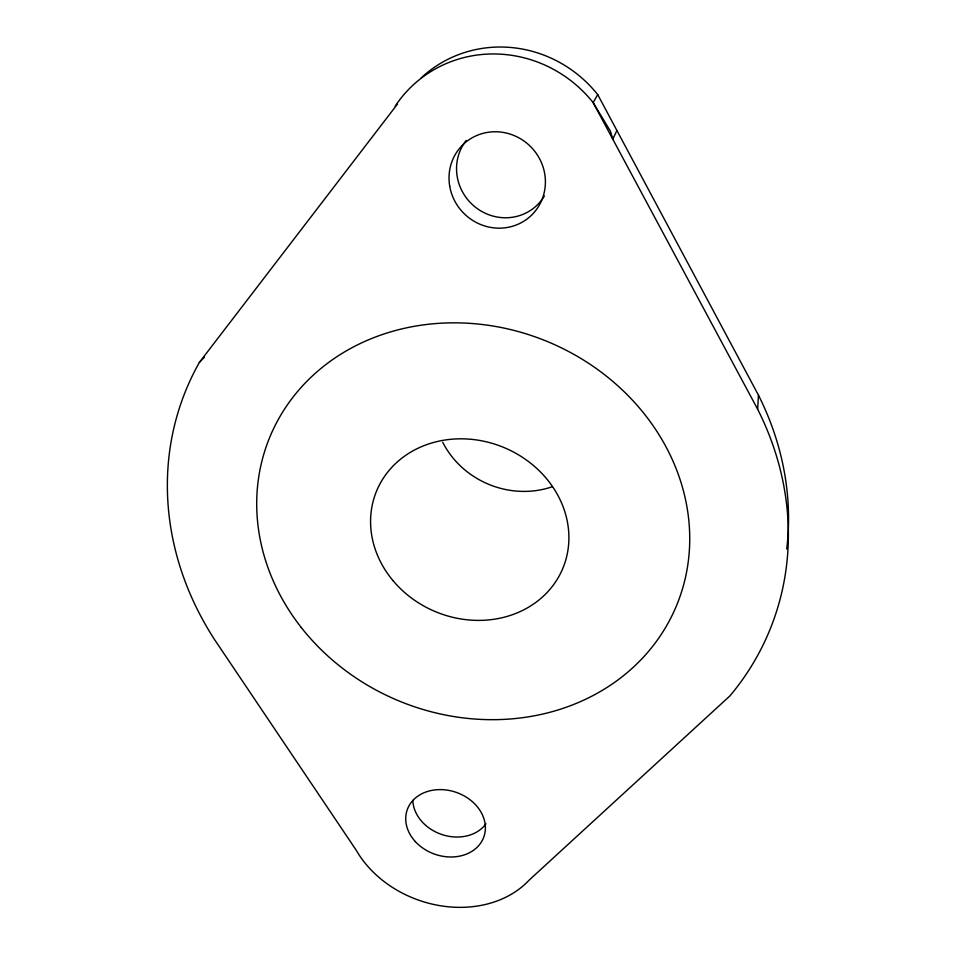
<?xml version="1.0" encoding="UTF-8"?>
<svg xmlns="http://www.w3.org/2000/svg" width="955" height="955" viewBox="0 0 955 955"><rect width="100%" height="100%" fill="white"/><g stroke="black" fill="none" stroke-linecap="round" stroke-linejoin="round"><path stroke-width="1.43" d="M397.352 104.238L199.344 362.458A315.604 279.266 22.6 0 0 214.66 639.743L356.203 850.189A103.45 83.383 19.4 0 0 529.106 880.164L729.895 695.932A315.604 279.266 22.6 0 0 757.637 409.194L758.461 395.191L597.711 94.605A122.574 117.954 46.7 0 0 421.215 77.868M616.882 130.453L612.8 139.227L610.484 131.289L593.162 102.627A125.26 120.235 45.4 0 0 395.155 106.22M597.711 94.605L593.162 102.627L757.637 409.194M199.344 362.458L204.334 357.289M758.461 395.191A309.336 275.088 22.6 0 1 786.717 549.018M485.976 823.795A39.895 32.363 19.4 0 1 442.487 834.73A39.895 32.363 19.4 0 1 412.799 800.374M544.398 195.978A48.132 46.306 46.5 0 1 477.44 208.715A48.132 46.306 46.5 0 1 466.171 140.445M552.133 486.775A85.675 78.513 22.6 0 1 442.714 442.237M392.994 580.628A100.836 88.934 22.6 0 0 562.495 569.144A100.836 88.934 22.6 0 0 453.732 439.061A100.836 88.934 22.6 0 0 392.994 580.628M301.291 627.53A220.116 194.414 22.6 0 0 673.156 613.229A220.116 194.414 22.6 0 0 445.209 323.005A220.116 194.414 22.6 0 0 301.291 627.53M415.294 841.546A40.635 32.733 19.4 0 0 483.123 838.705A40.635 32.733 19.4 0 0 438.261 789.642A40.635 32.733 19.4 0 0 415.294 841.546M449.71 186.177A49.183 47.201 45.1 0 0 528.043 218.253A49.183 47.201 45.1 0 0 513.874 135.455A49.183 47.201 45.1 0 0 449.71 186.177"/></g></svg>
